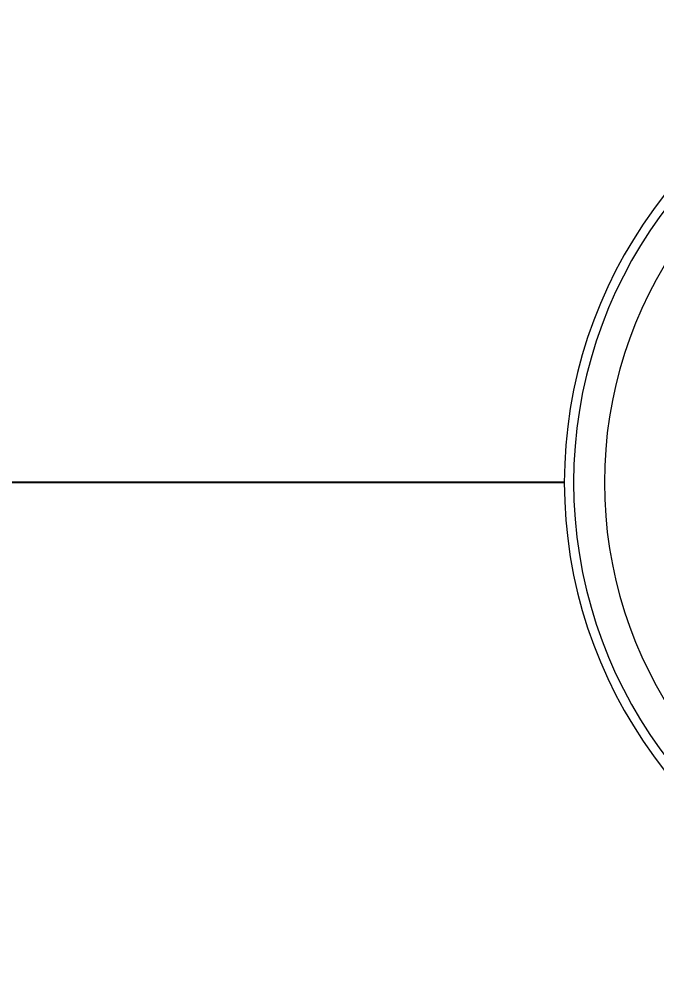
# Model space of a CAD drawing. Header units: millimetres. Extents: x 2.27 to 5, y 4.62 to 5.66.
# Drawn here: x 2.9873 to 3.037, y 5.4714 to 5.5466 of the extents above; entities that cross this region are included whole.
import ezdxf

# ---------------------------------------------------------------- set-up
doc = ezdxf.new("R2010")
doc.units = ezdxf.units.MM
doc.linetypes.add('ACAD_ISO07W100', pattern=[3, 0, -3])
doc.styles.get("Standard").update_dxf_attribs({"font": 'arial.ttf'})
doc.dimstyles.new('cotas baños', dxfattribs={"dimtxt": 0.02, "dimasz": 0.015, "dimexe": 0.01, "dimexo": 0, "dimgap": 0.01, "dimtad": 1, "dimdsep": 46, "dimtxsty": 'Standard', "dimcen": 2.5, "dimadec": 0, "dimazin": 0, "dimtfac": 1, "dimtmove": 0, "dimatfit": 3, "dimfxl": 0, "dimarcsym": 0})

# ---------------------------------------------------------------- blocks, each defined once
blk = doc.blocks.new('110-32-frente')
at = {"linetype": 'Continuous', "lineweight": 5}
for radius, start, end in [(0.0360959999999996, 35.51042422193105, 324.4895757780754), (0.035369963259018, 36.35411862118664, 323.6458813788134), (0.032973252375607, 39.48386074585393, 320.5161392541459)]:
    blk.add_arc((7.628213157537949, 3.610830904887218), radius, start, end, dxfattribs=at)
blk = doc.blocks.new('*D13')
at = {"color": 0, "linetype": 'ACAD_ISO07W100', "lineweight": -2, "ltscale": 0.01, "transparency": 16777216}
for p, q in [((3.029763693234611, 5.510532794609606), (2.947738272330814, 5.510532794609606)), ((3.048950666265434, 5.178764239941155), (2.947738272330814, 5.178764239941155))]:
    blk.add_line(p, q, dxfattribs=at)
at = {"color": 0, "lineweight": -2, "ltscale": 0.01, "transparency": 16777216}
blk.add_line((2.957738272330814, 5.193764239941155), (2.957738272330814, 5.495532794609606), dxfattribs=at)
at = {"color": 0, "ltscale": 0.01, "transparency": 16777216}
for points in [[(2.955238272330814, 5.495532794609606), (2.960238272330814, 5.495532794609606), (2.957738272330814, 5.510532794609606)], [(2.955238272330814, 5.193764239941155), (2.960238272330814, 5.193764239941155), (2.957738272330814, 5.178764239941155)]]:
    blk.add_solid(points, dxfattribs=at)
at = {"layer": 'Defpoints', "color": 0, "ltscale": 0.01, "transparency": 16777216}
for p in [(2.957738272330814, 5.510532794609606), (3.029763693234611, 5.510532794609606), (3.048950666265434, 5.178764239941155)]:
    blk.add_point(p, dxfattribs=at)
at = {"color": 0, "lineweight": 9, "ltscale": 0.01, "transparency": 16777216, "insert": (2.937519991293978, 5.344648517275381), "char_height": 0.02, "attachment_point": 5, "rotation": 90}
blk.add_mtext('0.33', dxfattribs=at)

msp = doc.modelspace()

# ---------------------------------------------------------------- block references
msp.add_blockref('110-32-frente', (-4.562353464303336, 1.899701889722386))

# ---------------------------------------------------------------- dimensions: what is measured, and where the dimension line sits
at = {"color": 253, "lineweight": 9, "ltscale": 0.01}
dim = msp.add_linear_dim(base=(2.957738272330814, 5.510532794609606), p1=(3.048950666265434, 5.178764239941155), p2=(3.029763693234611, 5.510532794609606), angle=90, dimstyle='cotas baños', dxfattribs=at)
dim.commit()
dim.dimension.update_dxf_attribs({"geometry": '*D13', "text_midpoint": (2.937519991293978, 5.344648517275381)})

doc.saveas('drawing.dxf')
